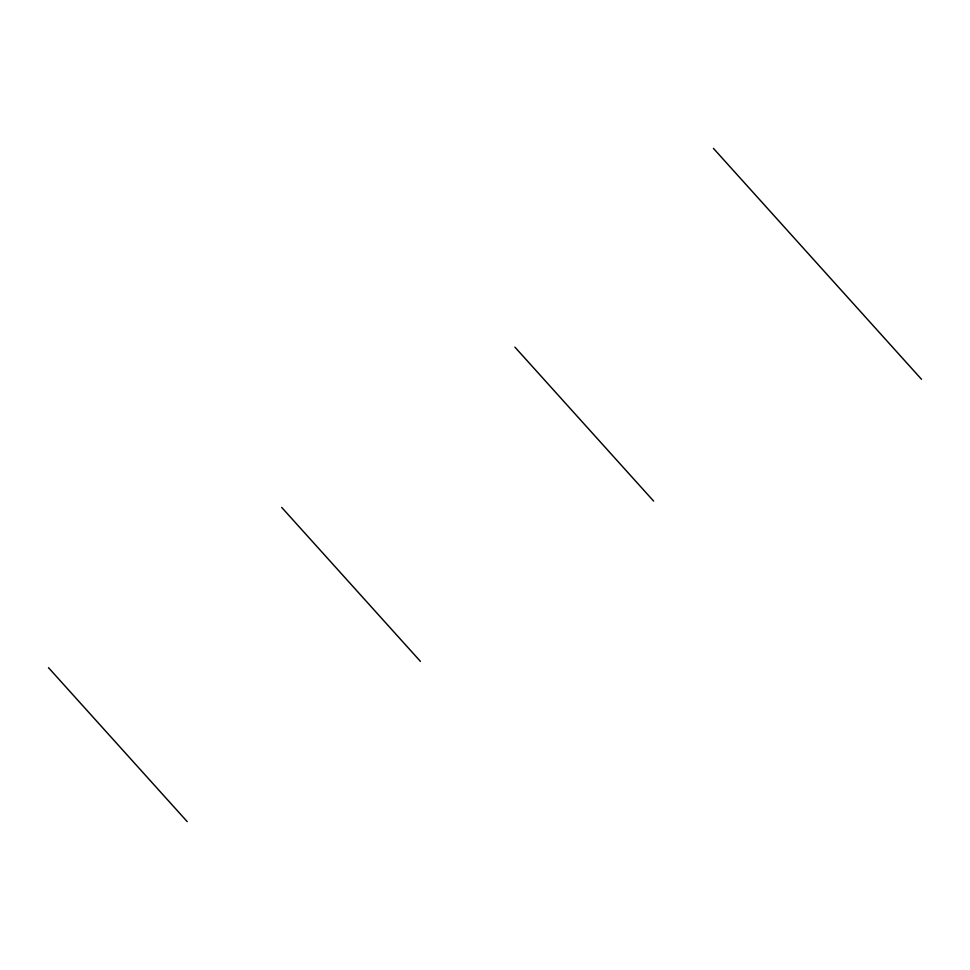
<?xml version="1.0" encoding="UTF-8"?>
<svg xmlns="http://www.w3.org/2000/svg" width="970" height="970" viewBox="0 0 970 970"><rect width="100%" height="100%" fill="white"/><g stroke="black" fill="none" stroke-linecap="round" stroke-linejoin="round"><path stroke-width="1.45" d="M713.435 148.374L921.5 379.282M514.912 347.139L653.622 501.078M281.7 507.407L420.41 661.358M48.5 667.687L187.21 821.626"/></g></svg>
